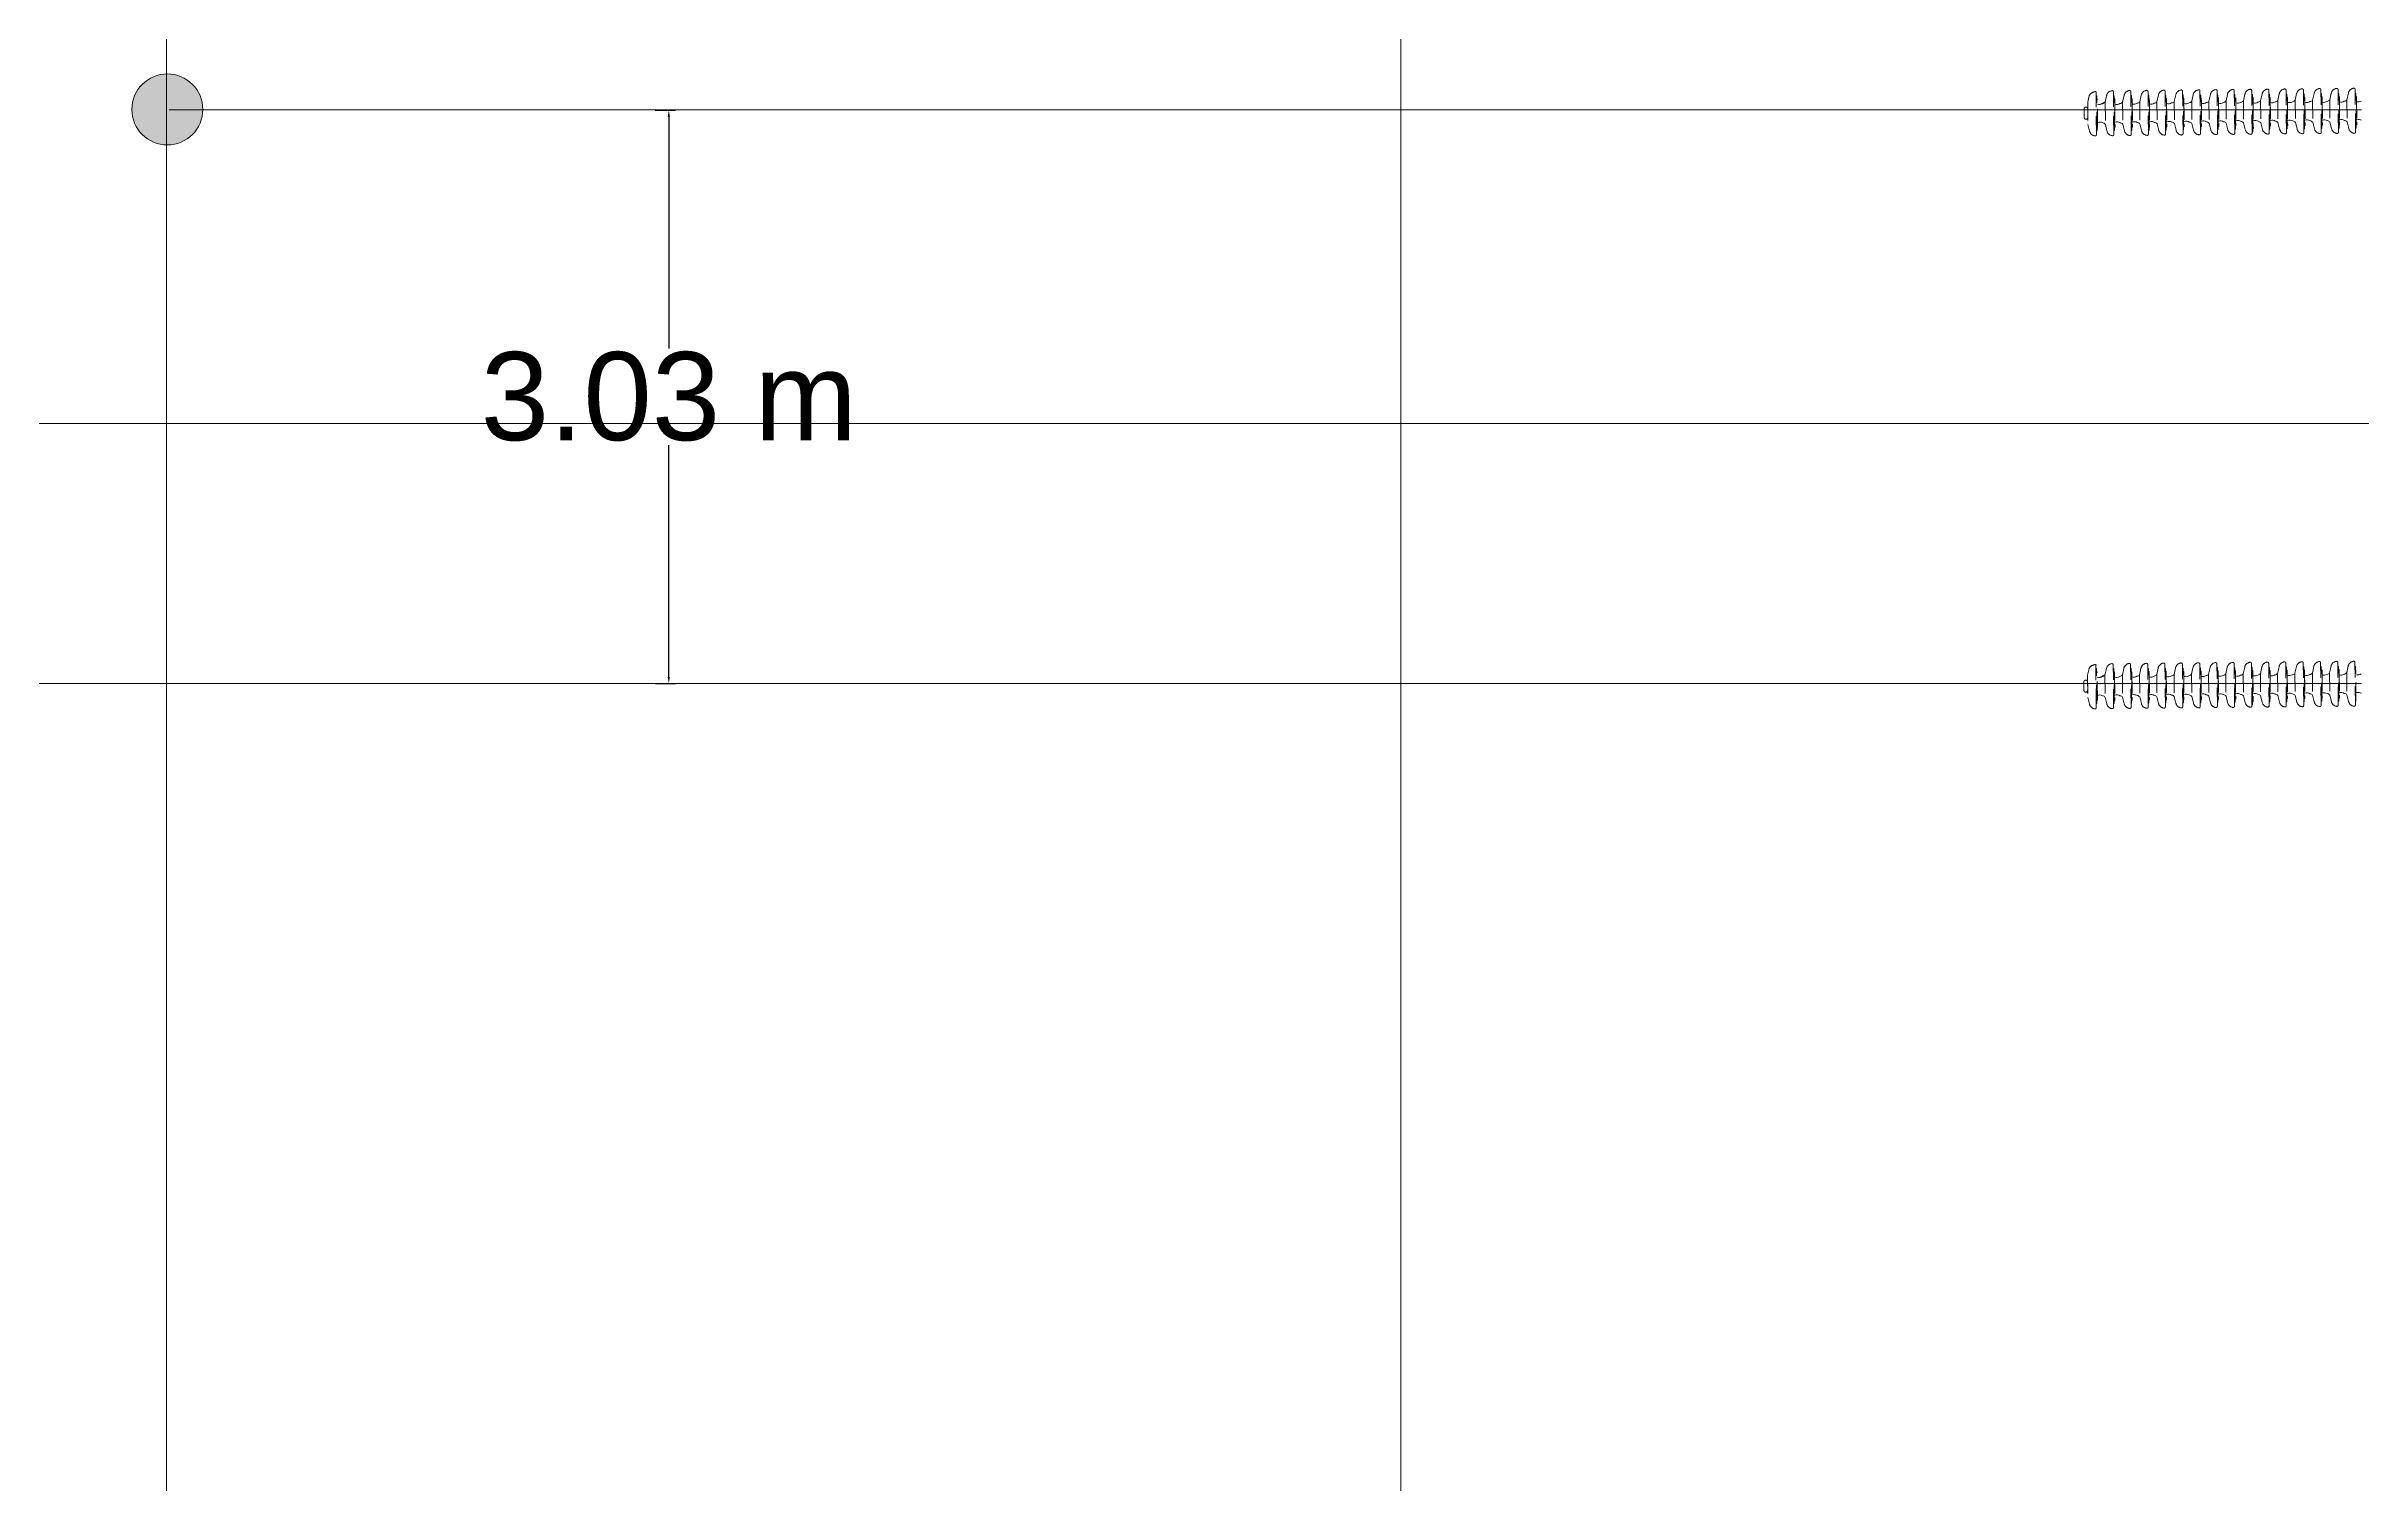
# Model space of a CAD drawing. Header units: inches. Extents: x 3989 to 4711, y 2881 to 3348.
# Drawn here: x 4116.7 to 4179.8, y 3189.1 to 3228.3 of the extents above; entities that cross this region are included whole.
import ezdxf

# ---------------------------------------------------------------- set-up
doc = ezdxf.new("R2010")
doc.units = ezdxf.units.IN
doc.header["$MEASUREMENT"] = 0
doc.linetypes.add('DASHED', pattern=[0.75, 0.5, -0.25])
doc.layers.add('COTAS', color=4, linetype='Continuous')
doc.layers.add('medidas', color=3, linetype='Continuous')
doc.styles.get("Standard").update_dxf_attribs({"font": 'arial.ttf'})
doc.dimstyles.get("Standard").update_dxf_attribs({"dimtxt": 0.18, "dimasz": 0.18, "dimexe": 0.18, "dimexo": 0.0625, "dimgap": 0.09, "dimtad": 0, "dimtih": 1, "dimtoh": 1, "dimdec": 4, "dimzin": 0, "dimdsep": 46, "dimtxsty": 'Standard', "dimcen": 0.09, "dimadec": 0, "dimazin": 0, "dimtfac": 1, "dimtdec": 4, "dimtofl": 0, "dimtmove": 0, "dimatfit": 3, "dimfxl": 1, "dimtolj": 1, "dimtzin": 0, "dimarcsym": 0})

# ---------------------------------------------------------------- blocks, each defined once
blk = doc.blocks.new('*U13')
at = {"color": 0, "linetype": 'DASHED', "lineweight": 0}
for p, q in [((-106.081, -107.011), (-106.072, -106.074)), ((-106.065, -107.123), (-106.053, -105.963)), ((-106.063, -106.066), (-106.054, -106.066)), ((-105.868, -106.063), (-105.828, -106.243)), ((-105.613, -107.016), (-105.604, -106.079)), ((-105.597, -107.128), (-105.585, -105.968)), ((-105.595, -106.07), (-105.586, -106.071)), ((-105.399, -106.068), (-105.359, -106.248)), ((-105.145, -107.021), (-105.135, -106.084)), ((-105.129, -107.133), (-105.117, -105.973)), ((-105.127, -106.076), (-105.118, -106.076)), ((-104.931, -106.073), (-104.891, -106.253)), ((-104.67, -107.026), (-104.66, -106.089)), ((-104.653, -107.137), (-104.642, -105.977)), ((-104.651, -106.08), (-104.643, -106.08)), ((-104.456, -106.077), (-104.416, -106.257)), ((-104.194, -107.03), (-104.185, -106.093)), ((-104.178, -107.142), (-104.167, -105.982)), ((-104.176, -106.085), (-104.168, -106.085)), ((-103.981, -106.082), (-103.941, -106.262)), ((-103.726, -107.035), (-103.717, -106.098)), ((-103.71, -107.147), (-103.698, -105.987)), ((-103.708, -106.09), (-103.699, -106.09)), ((-103.513, -106.087), (-103.473, -106.267)), ((-103.258, -107.04), (-103.248, -106.103)), ((-103.242, -107.152), (-103.23, -105.992)), ((-103.242, -107.152), (-103.23, -105.992)), ((-103.24, -106.095), (-103.231, -106.095)), ((-103.044, -106.092), (-103.004, -106.272)), ((-102.783, -107.045), (-102.773, -106.108)), ((-102.783, -107.045), (-102.773, -106.108)), ((-102.767, -107.156), (-102.755, -105.997)), ((-102.767, -107.156), (-102.755, -105.997)), ((-102.765, -106.099), (-102.756, -106.099)), ((-102.569, -106.096), (-102.529, -106.276)), ((-102.315, -107.05), (-102.305, -106.113)), ((-102.298, -107.161), (-102.287, -106.001)), ((-102.296, -106.104), (-102.288, -106.104)), ((-102.101, -106.101), (-102.061, -106.281)), ((-101.846, -107.055), (-101.837, -106.118)), ((-101.83, -107.166), (-101.818, -106.006)), ((-101.828, -106.109), (-101.819, -106.109)), ((-101.633, -106.106), (-101.593, -106.286)), ((-101.371, -107.059), (-101.362, -106.122)), ((-101.355, -107.171), (-101.343, -106.011)), ((-101.353, -106.114), (-101.344, -106.114)), ((-101.158, -106.111), (-101.117, -106.291)), ((-100.896, -107.064), (-100.887, -106.127)), ((-100.88, -107.176), (-100.868, -106.016)), ((-100.878, -106.118), (-100.869, -106.118)), ((-100.682, -106.116), (-100.642, -106.295)), ((-100.428, -107.069), (-100.418, -106.132)), ((-100.412, -107.18), (-100.4, -106.02)), ((-100.41, -106.123), (-100.401, -106.123)), ((-100.214, -106.12), (-100.174, -106.3)), ((-99.96, -107.074), (-99.95, -106.137)), ((-99.943, -107.185), (-99.932, -106.026)), ((-99.941, -106.128), (-99.933, -106.128)), ((-99.746, -106.125), (-99.706, -106.305)), ((-99.484, -107.078), (-99.475, -106.141)), ((-99.468, -107.19), (-99.456, -106.03)), ((-99.466, -106.133), (-99.458, -106.133)), ((-99.271, -106.13), (-99.231, -106.31)), ((-99.009, -107.076), (-99, -106.139)), ((-98.993, -107.188), (-98.981, -106.028)), ((-98.993, -107.195), (-98.981, -106.035)), ((-98.991, -106.131), (-98.982, -106.131)), ((-98.796, -106.128), (-98.756, -106.308)), ((-106.091, -106.247), (-106.097, -106.852)), ((-106.095, -106.654), (-106.093, -106.431)), ((-106.081, -106.154), (-106.073, -106.154)), ((-105.828, -106.243), (-105.834, -106.848)), ((-105.623, -106.251), (-105.629, -106.857)), ((-105.627, -106.659), (-105.624, -106.436)), ((-105.613, -106.159), (-105.604, -106.159)), ((-105.359, -106.248), (-105.365, -106.853)), ((-105.154, -106.257), (-105.16, -106.862)), ((-105.158, -106.664), (-105.156, -106.441)), ((-105.145, -106.164), (-105.136, -106.164)), ((-104.891, -106.253), (-104.897, -106.858)), ((-104.679, -106.261), (-104.685, -106.866)), ((-104.683, -106.669), (-104.681, -106.445)), ((-104.67, -106.168), (-104.661, -106.168)), ((-104.416, -106.257), (-104.422, -106.862)), ((-104.204, -106.266), (-104.21, -106.871)), ((-104.208, -106.674), (-104.206, -106.45)), ((-104.194, -106.173), (-104.186, -106.173)), ((-103.941, -106.262), (-103.947, -106.867)), ((-103.736, -106.271), (-103.742, -106.876)), ((-103.74, -106.678), (-103.738, -106.455)), ((-103.726, -106.178), (-103.718, -106.178)), ((-103.473, -106.267), (-103.479, -106.872)), ((-103.268, -106.276), (-103.274, -106.881)), ((-103.272, -106.683), (-103.269, -106.46)), ((-103.259, -107.111), (-103.249, -106.174)), ((-103.258, -106.183), (-103.249, -106.183)), ((-103.004, -106.272), (-103.01, -106.877)), ((-102.792, -106.28), (-102.799, -106.885)), ((-102.797, -106.688), (-102.794, -106.464)), ((-102.783, -106.187), (-102.774, -106.187)), ((-102.529, -106.276), (-102.535, -106.881)), ((-102.324, -106.285), (-102.33, -106.89)), ((-102.328, -106.693), (-102.326, -106.469)), ((-102.315, -106.192), (-102.306, -106.192)), ((-102.061, -106.281), (-102.067, -106.886)), ((-101.856, -106.29), (-101.862, -106.895)), ((-101.86, -106.698), (-101.858, -106.474)), ((-101.846, -106.197), (-101.838, -106.197)), ((-101.593, -106.286), (-101.599, -106.891)), ((-101.381, -106.295), (-101.387, -106.9)), ((-101.385, -106.702), (-101.383, -106.479)), ((-101.371, -106.202), (-101.362, -106.202)), ((-101.117, -106.291), (-101.124, -106.896)), ((-100.906, -106.299), (-100.912, -106.904)), ((-100.91, -106.707), (-100.907, -106.483)), ((-100.896, -106.206), (-100.887, -106.206)), ((-100.642, -106.295), (-100.648, -106.9)), ((-100.437, -106.304), (-100.443, -106.909)), ((-100.441, -106.712), (-100.439, -106.488)), ((-100.428, -106.211), (-100.419, -106.211)), ((-100.174, -106.3), (-100.18, -106.905)), ((-99.969, -106.309), (-99.975, -106.914)), ((-99.973, -106.717), (-99.971, -106.493)), ((-99.959, -106.216), (-99.951, -106.216)), ((-99.706, -106.305), (-99.712, -106.91)), ((-99.494, -106.314), (-99.5, -106.919)), ((-99.498, -106.721), (-99.496, -106.498)), ((-99.484, -106.221), (-99.476, -106.221)), ((-99.231, -106.31), (-99.237, -106.915)), ((-99.026, -106.988), (-99.018, -106.227)), ((-99.023, -106.72), (-99.021, -106.496)), ((-99.009, -106.219), (-99, -106.219)), ((-98.756, -106.308), (-98.762, -106.92)), ((-98.76, -106.716), (-98.757, -106.492)), ((-98.656, -106.717), (-98.654, -106.493)), ((-106.089, -106.932), (-106.08, -106.932)), ((-106.073, -107.02), (-106.064, -107.02)), ((-105.877, -107.027), (-105.834, -106.848)), ((-105.621, -106.936), (-105.612, -106.937)), ((-105.604, -107.025), (-105.596, -107.025)), ((-105.409, -107.031), (-105.365, -106.853)), ((-105.153, -106.942), (-105.144, -106.942)), ((-105.136, -107.03), (-105.128, -107.03)), ((-104.941, -107.037), (-104.897, -106.858)), ((-104.677, -106.946), (-104.669, -106.946)), ((-104.661, -107.034), (-104.652, -107.034)), ((-104.466, -107.041), (-104.422, -106.862)), ((-104.202, -106.951), (-104.194, -106.951)), ((-104.186, -107.039), (-104.177, -107.039)), ((-103.991, -107.046), (-103.947, -106.867)), ((-103.734, -106.956), (-103.725, -106.956)), ((-103.718, -107.044), (-103.709, -107.044)), ((-103.522, -107.051), (-103.479, -106.872)), ((-103.25, -107.12), (-103.242, -107.12)), ((-103.054, -107.056), (-103.01, -106.877)), ((-102.774, -107.054), (-102.766, -107.054)), ((-102.579, -107.06), (-102.535, -106.881)), ((-102.322, -106.97), (-102.314, -106.97)), ((-102.306, -107.058), (-102.297, -107.058)), ((-102.111, -107.065), (-102.067, -106.886)), ((-101.854, -106.975), (-101.846, -106.975)), ((-101.838, -107.063), (-101.829, -107.063)), ((-101.642, -107.07), (-101.599, -106.891)), ((-101.379, -106.979), (-101.37, -106.98)), ((-101.363, -107.068), (-101.354, -107.068)), ((-101.167, -107.075), (-101.124, -106.896)), ((-100.904, -106.984), (-100.895, -106.984)), ((-100.887, -107.073), (-100.879, -107.073)), ((-100.692, -107.079), (-100.648, -106.9)), ((-100.436, -106.989), (-100.427, -106.989)), ((-100.419, -107.077), (-100.411, -107.078)), ((-100.224, -107.084), (-100.18, -106.905)), ((-99.967, -106.994), (-99.959, -106.994)), ((-99.951, -107.083), (-99.942, -107.083)), ((-99.756, -107.089), (-99.712, -106.91)), ((-99.492, -106.999), (-99.484, -106.999)), ((-99.476, -107.087), (-99.467, -107.087)), ((-99.28, -107.094), (-99.237, -106.915)), ((-98.805, -107.098), (-98.762, -106.92)), ((-106.075, -122.639), (-106.066, -121.702)), ((-106.075, -121.781), (-106.067, -121.781)), ((-106.059, -122.75), (-106.048, -121.59)), ((-106.057, -121.693), (-106.049, -121.693)), ((-105.862, -121.69), (-105.822, -121.87)), ((-105.822, -121.87), (-105.828, -122.475)), ((-105.617, -121.879), (-105.623, -122.484)), ((-105.607, -122.643), (-105.598, -121.706)), ((-105.607, -121.786), (-105.599, -121.786)), ((-105.591, -122.755), (-105.579, -121.595)), ((-105.589, -121.698), (-105.58, -121.698)), ((-105.394, -121.695), (-105.354, -121.875)), ((-105.354, -121.875), (-105.36, -122.48)), ((-105.149, -121.884), (-105.155, -122.489)), ((-105.139, -122.648), (-105.129, -121.711)), ((-105.139, -121.791), (-105.13, -121.791)), ((-105.123, -122.76), (-105.111, -121.6)), ((-105.121, -121.703), (-105.112, -121.703)), ((-104.925, -121.7), (-104.885, -121.88)), ((-104.885, -121.88), (-104.891, -122.485)), ((-104.673, -121.888), (-104.68, -122.493)), ((-104.664, -122.653), (-104.654, -121.716)), ((-104.664, -121.795), (-104.655, -121.795)), ((-104.648, -122.764), (-104.636, -121.605)), ((-104.646, -121.707), (-104.637, -121.707)), ((-104.45, -121.705), (-104.41, -121.884)), ((-104.41, -121.884), (-104.416, -122.489)), ((-104.198, -121.893), (-104.204, -122.498)), ((-104.189, -122.658), (-104.179, -121.721)), ((-104.189, -121.8), (-104.18, -121.8)), ((-104.173, -122.769), (-104.161, -121.609)), ((-104.17, -121.712), (-104.162, -121.712)), ((-103.975, -121.709), (-103.935, -121.889)), ((-103.935, -121.889), (-103.941, -122.494)), ((-103.73, -121.898), (-103.736, -122.503)), ((-103.72, -122.662), (-103.711, -121.725)), ((-103.72, -121.805), (-103.712, -121.805)), ((-103.704, -122.774), (-103.693, -121.614)), ((-103.702, -121.717), (-103.694, -121.717)), ((-103.507, -121.714), (-103.467, -121.894)), ((-103.467, -121.894), (-103.473, -122.499)), ((-103.262, -121.903), (-103.268, -122.508)), ((-103.253, -122.739), (-103.243, -121.802)), ((-103.252, -122.668), (-103.243, -121.731)), ((-103.252, -121.81), (-103.243, -121.81)), ((-103.236, -122.779), (-103.224, -121.619)), ((-103.236, -122.779), (-103.224, -121.619)), ((-103.234, -121.722), (-103.225, -121.722)), ((-103.038, -121.719), (-102.998, -121.899)), ((-102.998, -121.899), (-103.005, -122.504)), ((-102.787, -121.907), (-102.793, -122.513)), ((-102.777, -122.672), (-102.768, -121.735)), ((-102.777, -122.672), (-102.768, -121.735)), ((-102.777, -121.814), (-102.768, -121.815)), ((-102.761, -122.784), (-102.749, -121.624)), ((-102.761, -122.784), (-102.749, -121.624)), ((-102.759, -121.726), (-102.75, -121.727)), ((-102.563, -121.724), (-102.523, -121.903)), ((-102.523, -121.903), (-102.529, -122.509)), ((-102.318, -121.912), (-102.324, -122.517)), ((-102.309, -122.677), (-102.299, -121.74)), ((-102.309, -121.819), (-102.3, -121.819)), ((-102.293, -122.788), (-102.281, -121.629)), ((-102.291, -121.731), (-102.282, -121.731)), ((-102.095, -121.728), (-102.055, -121.908)), ((-102.055, -121.908), (-102.061, -122.513)), ((-101.85, -121.917), (-101.856, -122.522)), ((-101.841, -122.682), (-101.831, -121.745)), ((-101.84, -121.824), (-101.832, -121.824)), ((-101.824, -122.793), (-101.813, -121.634)), ((-101.822, -121.736), (-101.814, -121.736)), ((-101.627, -121.734), (-101.587, -121.913)), ((-101.587, -121.913), (-101.593, -122.518)), ((-101.375, -121.922), (-101.381, -122.527)), ((-101.365, -122.686), (-101.356, -121.749)), ((-101.365, -121.829), (-101.357, -121.829)), ((-101.349, -122.798), (-101.337, -121.638)), ((-101.347, -121.741), (-101.339, -121.741)), ((-101.152, -121.738), (-101.112, -121.918)), ((-101.112, -121.918), (-101.118, -122.523)), ((-100.9, -121.927), (-100.906, -122.532)), ((-100.89, -122.691), (-100.881, -121.754)), ((-100.89, -121.834), (-100.882, -121.834)), ((-100.874, -122.803), (-100.862, -121.643)), ((-100.872, -121.746), (-100.863, -121.746)), ((-100.677, -121.743), (-100.637, -121.923)), ((-100.637, -121.923), (-100.643, -122.528)), ((-100.432, -121.931), (-100.438, -122.536)), ((-100.422, -122.696), (-100.412, -121.759)), ((-100.422, -121.838), (-100.413, -121.838)), ((-100.406, -122.808), (-100.394, -121.648)), ((-100.404, -121.75), (-100.395, -121.75)), ((-100.208, -121.748), (-100.168, -121.927)), ((-100.168, -121.927), (-100.174, -122.532)), ((-99.963, -121.936), (-99.969, -122.542)), ((-99.954, -122.701), (-99.944, -121.764)), ((-99.954, -121.843), (-99.945, -121.844)), ((-99.938, -122.813), (-99.926, -121.653)), ((-99.936, -121.755), (-99.927, -121.756)), ((-99.74, -121.753), (-99.7, -121.932)), ((-99.7, -121.932), (-99.706, -122.538)), ((-99.479, -122.706), (-99.469, -121.768)), ((-99.479, -121.848), (-99.47, -121.848)), ((-99.462, -122.817), (-99.451, -121.657)), ((-99.46, -121.76), (-99.452, -121.76)), ((-99.265, -121.757), (-99.225, -121.937)), ((-99.225, -121.937), (-99.231, -122.542)), ((-99.02, -122.615), (-99.012, -121.855)), ((-99.003, -122.704), (-98.994, -121.767)), ((-99.003, -121.846), (-98.995, -121.846)), ((-98.987, -122.815), (-98.975, -121.655)), ((-98.987, -122.822), (-98.976, -121.662)), ((-98.985, -121.758), (-98.977, -121.758)), ((-98.79, -121.755), (-98.75, -121.935)), ((-98.75, -121.935), (-98.756, -122.547)), ((-105.872, -122.654), (-105.828, -122.475)), ((-105.621, -122.286), (-105.619, -122.063)), ((-105.615, -122.564), (-105.606, -122.564)), ((-105.403, -122.659), (-105.36, -122.48)), ((-105.153, -122.292), (-105.15, -122.068)), ((-105.147, -122.569), (-105.138, -122.569)), ((-104.935, -122.664), (-104.891, -122.485)), ((-104.677, -122.296), (-104.675, -122.072)), ((-104.46, -122.668), (-104.416, -122.489)), ((-104.202, -122.301), (-104.2, -122.077)), ((-103.985, -122.673), (-103.941, -122.494)), ((-103.734, -122.306), (-103.732, -122.082)), ((-103.517, -122.678), (-103.473, -122.499)), ((-103.266, -122.311), (-103.264, -122.087)), ((-103.048, -122.683), (-103.005, -122.504)), ((-102.791, -122.315), (-102.788, -122.092)), ((-102.573, -122.687), (-102.529, -122.509)), ((-102.322, -122.32), (-102.32, -122.096)), ((-102.105, -122.692), (-102.061, -122.513)), ((-101.854, -122.325), (-101.852, -122.101)), ((-101.637, -122.697), (-101.593, -122.518)), ((-101.379, -122.329), (-101.377, -122.106)), ((-101.161, -122.702), (-101.118, -122.523)), ((-100.904, -122.334), (-100.902, -122.111)), ((-100.686, -122.707), (-100.643, -122.528)), ((-100.436, -122.339), (-100.433, -122.115)), ((-100.218, -122.711), (-100.174, -122.532)), ((-99.967, -122.344), (-99.965, -122.121)), ((-99.75, -122.716), (-99.706, -122.538)), ((-99.488, -121.941), (-99.494, -122.546)), ((-99.492, -122.349), (-99.49, -122.125)), ((-99.275, -122.721), (-99.231, -122.542)), ((-99.017, -122.347), (-99.015, -122.123)), ((-98.8, -122.726), (-98.756, -122.547)), ((-98.754, -122.343), (-98.752, -122.119)), ((-98.65, -122.344), (-98.648, -122.12)), ((-106.067, -122.647), (-106.058, -122.647)), ((-105.599, -122.652), (-105.59, -122.652)), ((-105.13, -122.657), (-105.122, -122.657)), ((-104.672, -122.573), (-104.663, -122.573)), ((-104.655, -122.662), (-104.647, -122.662)), ((-104.197, -122.578), (-104.188, -122.578)), ((-104.18, -122.666), (-104.171, -122.667)), ((-103.728, -122.583), (-103.72, -122.583)), ((-103.712, -122.671), (-103.703, -122.671)), ((-103.244, -122.747), (-103.236, -122.748)), ((-102.768, -122.681), (-102.76, -122.681)), ((-102.317, -122.597), (-102.308, -122.597)), ((-102.3, -122.686), (-102.292, -122.686)), ((-101.848, -122.602), (-101.84, -122.602)), ((-101.832, -122.691), (-101.823, -122.691)), ((-101.373, -122.607), (-101.365, -122.607)), ((-101.357, -122.695), (-101.348, -122.695)), ((-100.898, -122.612), (-100.889, -122.612)), ((-100.882, -122.7), (-100.873, -122.7)), ((-100.43, -122.616), (-100.421, -122.616)), ((-100.413, -122.705), (-100.405, -122.705)), ((-99.962, -122.621), (-99.953, -122.621)), ((-99.945, -122.71), (-99.937, -122.71)), ((-99.486, -122.626), (-99.478, -122.626)), ((-99.47, -122.714), (-99.461, -122.714))]:
    blk.add_line(p, q, dxfattribs=at)
at = {"color": 0, "lineweight": 0}
for p, q in [((-106.091, -106.247), (-106.09, -106.162)), ((-105.623, -106.251), (-105.622, -106.167)), ((-105.154, -106.257), (-105.153, -106.172)), ((-104.679, -106.261), (-104.678, -106.177)), ((-104.204, -106.266), (-104.203, -106.181)), ((-103.736, -106.271), (-103.735, -106.186)), ((-103.268, -106.276), (-103.267, -106.191)), ((-102.792, -106.28), (-102.792, -106.196)), ((-102.324, -106.285), (-102.323, -106.201)), ((-101.856, -106.29), (-101.855, -106.206)), ((-101.381, -106.295), (-101.38, -106.21)), ((-100.906, -106.299), (-100.905, -106.215)), ((-100.437, -106.304), (-100.436, -106.22)), ((-99.969, -106.309), (-99.968, -106.225)), ((-99.494, -106.314), (-99.493, -106.229)), ((-99.085, -106.376), (-99.233, -106.297)), ((-106.098, -106.923), (-106.097, -106.852)), ((-105.629, -106.928), (-105.629, -106.857)), ((-105.161, -106.933), (-105.16, -106.862)), ((-104.686, -106.937), (-104.685, -106.866)), ((-104.211, -106.942), (-104.21, -106.871)), ((-103.743, -106.947), (-103.742, -106.876)), ((-103.275, -107.023), (-103.274, -106.952)), ((-103.274, -106.952), (-103.274, -106.881)), ((-102.799, -106.956), (-102.799, -106.885)), ((-102.331, -106.961), (-102.33, -106.89)), ((-101.863, -106.966), (-101.862, -106.895)), ((-101.388, -106.971), (-101.387, -106.9)), ((-100.912, -106.976), (-100.912, -106.904)), ((-100.444, -106.98), (-100.443, -106.909)), ((-99.976, -106.985), (-99.975, -106.914)), ((-99.501, -106.99), (-99.5, -106.919)), ((-105.617, -121.879), (-105.616, -121.794)), ((-105.149, -121.884), (-105.148, -121.799)), ((-104.673, -121.888), (-104.673, -121.804)), ((-104.198, -121.893), (-104.197, -121.809)), ((-103.73, -121.898), (-103.729, -121.813)), ((-103.262, -121.903), (-103.261, -121.819)), ((-102.787, -121.907), (-102.786, -121.823)), ((-102.318, -121.912), (-102.317, -121.828)), ((-101.85, -121.917), (-101.849, -121.833)), ((-101.375, -121.922), (-101.374, -121.837)), ((-100.9, -121.927), (-100.899, -121.842)), ((-100.432, -121.931), (-100.431, -121.847)), ((-99.963, -121.936), (-99.962, -121.852)), ((-99.488, -121.941), (-99.487, -121.856)), ((-99.079, -122.004), (-99.228, -121.924)), ((-105.624, -122.555), (-105.623, -122.484)), ((-105.155, -122.56), (-105.155, -122.489)), ((-104.68, -122.565), (-104.68, -122.493)), ((-104.205, -122.569), (-104.204, -122.498)), ((-103.737, -122.574), (-103.736, -122.503)), ((-103.269, -122.579), (-103.268, -122.508)), ((-102.793, -122.584), (-102.793, -122.513)), ((-102.325, -122.588), (-102.324, -122.517)), ((-101.857, -122.594), (-101.856, -122.522)), ((-101.382, -122.598), (-101.381, -122.527)), ((-100.907, -122.603), (-100.906, -122.532)), ((-100.438, -122.608), (-100.438, -122.536)), ((-99.97, -122.613), (-99.969, -122.542)), ((-99.495, -122.617), (-99.494, -122.546)), ((-103.269, -122.65), (-103.269, -122.579))]:
    blk.add_line(p, q, dxfattribs=at)
for points in [[(-98.74, -106.764), (-98.761, -106.803)], [(-98.734, -122.391), (-98.755, -122.43)]]:
    blk.add_lwpolyline(points, dxfattribs=at)
at = {"color": 0, "linetype": 'DASHED', "lineweight": 0}
for centre, radius, start, end in [((-106.063, -106.074), 0.00864, 89.41877, 179.41877), ((-106.019, -105.963), 0.0346, 82.70085, 179.41877), ((-106.036, -106.101), 0.173, 12.54879, 82.70085), ((-105.595, -106.079), 0.00864, 89.41877, 179.41877), ((-105.551, -105.968), 0.0346, 82.70085, 179.41877), ((-105.568, -106.105), 0.173, 12.54879, 82.70085), ((-105.127, -106.084), 0.00864, 89.41877, 179.41877), ((-105.082, -105.973), 0.0346, 82.70085, 179.41877), ((-105.1, -106.11), 0.173, 12.54879, 82.70085), ((-104.651, -106.089), 0.00864, 89.41877, 179.41877), ((-104.607, -105.978), 0.0346, 82.70085, 179.41877), ((-104.625, -106.115), 0.173, 12.54879, 82.70085), ((-104.176, -106.094), 0.00864, 89.41877, 179.41877), ((-104.132, -105.983), 0.0346, 82.70085, 179.41877), ((-104.15, -106.12), 0.173, 12.54879, 82.70085), ((-103.708, -106.098), 0.00864, 89.41877, 179.41877), ((-103.664, -105.987), 0.0346, 82.70085, 179.41877), ((-103.681, -106.124), 0.173, 12.54879, 82.70085), ((-103.24, -106.103), 0.00864, 89.41877, 179.41877), ((-103.195, -105.992), 0.0346, 82.70085, 179.41877), ((-103.213, -106.13), 0.173, 12.54879, 82.70085), ((-102.765, -106.108), 0.00864, 89.41877, 179.41877), ((-102.72, -105.997), 0.0346, 82.70085, 179.41877), ((-102.738, -106.134), 0.173, 12.54879, 82.70085), ((-102.296, -106.113), 0.00864, 89.41877, 179.41877), ((-102.252, -106.002), 0.0346, 82.70085, 179.41877), ((-102.27, -106.139), 0.173, 12.54879, 82.70085), ((-101.828, -106.118), 0.00864, 89.41877, 179.41877), ((-101.784, -106.007), 0.0346, 82.70085, 179.41877), ((-101.801, -106.144), 0.173, 12.54879, 82.70085), ((-101.353, -106.122), 0.00864, 89.41877, 179.41877), ((-101.309, -106.011), 0.0346, 82.70085, 179.41877), ((-101.326, -106.148), 0.173, 12.54879, 82.70085), ((-100.878, -106.127), 0.00864, 89.41877, 179.41877), ((-100.834, -106.016), 0.0346, 82.70085, 179.41877), ((-100.851, -106.153), 0.173, 12.54879, 82.70085), ((-100.41, -106.132), 0.00864, 89.41877, 179.41877), ((-100.365, -106.021), 0.0346, 82.70085, 179.41877), ((-100.383, -106.158), 0.173, 12.54879, 82.70085), ((-99.941, -106.137), 0.00864, 89.41877, 179.41877), ((-99.897, -106.026), 0.0346, 82.70085, 179.41877), ((-99.915, -106.163), 0.173, 12.54879, 82.70085), ((-99.466, -106.141), 0.00864, 89.41877, 179.41877), ((-99.422, -106.03), 0.0346, 82.70085, 179.41877), ((-99.439, -106.168), 0.173, 12.54879, 82.70085), ((-98.991, -106.14), 0.00864, 89.41877, 179.41877), ((-98.96, -106.056), 0.0346, 57.72597, 154.44389), ((-98.977, -106.234), 0.21, 30.15304, 80.35401), ((-106.081, -106.162), 0.00864, 89.41877, 179.41877), ((-105.613, -106.167), 0.00864, 89.41877, 179.41877), ((-105.145, -106.172), 0.00864, 89.41877, 179.41877), ((-104.67, -106.177), 0.00864, 89.41877, 179.41877), ((-104.195, -106.182), 0.00864, 89.41877, 179.41877), ((-103.726, -106.186), 0.00864, 89.41877, 179.41877), ((-103.258, -106.191), 0.00864, 89.41877, 179.41877), ((-102.783, -106.196), 0.00864, 89.41877, 179.41877), ((-102.315, -106.201), 0.00864, 89.41877, 179.41877), ((-101.846, -106.206), 0.00864, 89.41877, 179.41877), ((-101.371, -106.21), 0.00864, 89.41877, 179.41877), ((-100.896, -106.215), 0.00864, 89.41877, 179.41877), ((-100.428, -106.22), 0.00864, 89.41877, 179.41877), ((-99.96, -106.225), 0.00864, 89.41877, 179.41877), ((-99.484, -106.229), 0.00864, 89.41877, 179.41877), ((-99.009, -106.228), 0.00864, 89.41877, 179.41877), ((-98.708, -106.723), 0.0522, 172.12347, 6.71406), ((-98.706, -106.499), 0.0522, 352.12347, 186.71406), ((-106.089, -106.923), 0.00864, 179.41877, 269.41877), ((-106.073, -107.011), 0.00864, 179.41877, 269.41877), ((-106.031, -107.123), 0.0346, 179.41877, 276.13668), ((-106.045, -106.986), 0.173, 276.13668, 346.28875), ((-105.621, -106.928), 0.00864, 179.41877, 269.41877), ((-105.604, -107.016), 0.00864, 179.41877, 269.41877), ((-105.562, -107.128), 0.0346, 179.41877, 276.13668), ((-105.577, -106.991), 0.173, 276.13668, 346.28875), ((-105.153, -106.933), 0.00864, 179.41877, 269.41877), ((-105.136, -107.021), 0.00864, 179.41877, 269.41877), ((-105.094, -107.133), 0.0346, 179.41877, 276.13668), ((-105.109, -106.996), 0.173, 276.13668, 346.28875), ((-104.677, -106.937), 0.00864, 179.41877, 269.41877), ((-104.661, -107.026), 0.00864, 179.41877, 269.41877), ((-104.619, -107.138), 0.0346, 179.41877, 276.13668), ((-104.634, -107), 0.173, 276.13668, 346.28875), ((-104.202, -106.942), 0.00864, 179.41877, 269.41877), ((-104.186, -107.031), 0.00864, 179.41877, 269.41877), ((-104.144, -107.142), 0.0346, 179.41877, 276.13668), ((-104.159, -107.005), 0.173, 276.13668, 346.28875), ((-103.734, -106.947), 0.00864, 179.41877, 269.41877), ((-103.718, -107.035), 0.00864, 179.41877, 269.41877), ((-103.676, -107.147), 0.0346, 179.41877, 276.13668), ((-103.69, -107.01), 0.173, 276.13668, 346.28875), ((-103.266, -107.023), 0.00864, 179.41877, 269.41877), ((-103.25, -107.112), 0.00864, 179.41877, 269.41877), ((-103.207, -107.152), 0.0346, 179.41877, 276.13668), ((-103.222, -107.015), 0.173, 276.13668, 346.28875), ((-102.791, -106.957), 0.00864, 179.41877, 269.41877), ((-102.774, -107.045), 0.00864, 179.41877, 269.41877), ((-102.732, -107.157), 0.0346, 179.41877, 276.13668), ((-102.747, -107.019), 0.173, 276.13668, 346.28875), ((-102.322, -106.961), 0.00864, 179.41877, 269.41877), ((-102.306, -107.05), 0.00864, 179.41877, 269.41877), ((-102.264, -107.161), 0.0346, 179.41877, 276.13668), ((-102.279, -107.024), 0.173, 276.13668, 346.28875), ((-101.854, -106.966), 0.00864, 179.41877, 269.41877), ((-101.838, -107.055), 0.00864, 179.41877, 269.41877), ((-101.796, -107.167), 0.0346, 179.41877, 276.13668), ((-101.81, -107.029), 0.173, 276.13668, 346.28875), ((-101.379, -106.971), 0.00864, 179.41877, 269.41877), ((-101.363, -107.059), 0.00864, 179.41877, 269.41877), ((-101.32, -107.171), 0.0346, 179.41877, 276.13668), ((-101.335, -107.034), 0.173, 276.13668, 346.28875), ((-100.904, -106.976), 0.00864, 179.41877, 269.41877), ((-100.887, -107.064), 0.00864, 179.41877, 269.41877), ((-100.845, -107.176), 0.0346, 179.41877, 276.13668), ((-100.86, -107.038), 0.173, 276.13668, 346.28875), ((-100.436, -106.98), 0.00864, 179.41877, 269.41877), ((-100.419, -107.069), 0.00864, 179.41877, 269.41877), ((-100.377, -107.181), 0.0346, 179.41877, 276.13668), ((-100.392, -107.043), 0.173, 276.13668, 346.28875), ((-99.967, -106.986), 0.00864, 179.41877, 269.41877), ((-99.951, -107.074), 0.00864, 179.41877, 269.41877), ((-99.909, -107.186), 0.0346, 179.41877, 276.13668), ((-99.924, -107.048), 0.173, 276.13668, 346.28875), ((-99.492, -106.99), 0.00864, 179.41877, 269.41877), ((-99.476, -107.078), 0.00864, 179.41877, 269.41877), ((-99.434, -107.19), 0.0346, 179.41877, 276.13668), ((-99.448, -107.053), 0.173, 276.13668, 346.28875), ((-99.017, -106.988), 0.00864, 179.41877, 269.41877), ((-99.001, -107.078), 0.00864, 179.41877, 269.41877), ((-98.959, -107.195), 0.0346, 179.41877, 276.13668), ((-98.973, -107.058), 0.173, 276.13668, 346.28875), ((-106.057, -121.702), 0.00864, 89.41877, 179.41877), ((-106.013, -121.591), 0.0346, 82.70085, 179.41877), ((-106.031, -121.728), 0.173, 12.54879, 82.70085), ((-105.607, -121.794), 0.00864, 89.41877, 179.41877), ((-105.589, -121.706), 0.00864, 89.41877, 179.41877), ((-105.545, -121.595), 0.0346, 82.70085, 179.41877), ((-105.562, -121.733), 0.173, 12.54879, 82.70085), ((-105.139, -121.8), 0.00864, 89.41877, 179.41877), ((-105.121, -121.711), 0.00864, 89.41877, 179.41877), ((-105.076, -121.601), 0.0346, 82.70085, 179.41877), ((-105.094, -121.738), 0.173, 12.54879, 82.70085), ((-104.664, -121.804), 0.00864, 89.41877, 179.41877), ((-104.646, -121.716), 0.00864, 89.41877, 179.41877), ((-104.601, -121.605), 0.0346, 82.70085, 179.41877), ((-104.619, -121.742), 0.173, 12.54879, 82.70085), ((-104.189, -121.809), 0.00864, 89.41877, 179.41877), ((-104.171, -121.721), 0.00864, 89.41877, 179.41877), ((-104.126, -121.61), 0.0346, 82.70085, 179.41877), ((-104.144, -121.747), 0.173, 12.54879, 82.70085), ((-103.72, -121.814), 0.00864, 89.41877, 179.41877), ((-103.702, -121.726), 0.00864, 89.41877, 179.41877), ((-103.658, -121.615), 0.0346, 82.70085, 179.41877), ((-103.676, -121.752), 0.173, 12.54879, 82.70085), ((-103.252, -121.819), 0.00864, 89.41877, 179.41877), ((-103.234, -121.731), 0.00864, 89.41877, 179.41877), ((-103.19, -121.62), 0.0346, 82.70085, 179.41877), ((-103.207, -121.757), 0.173, 12.54879, 82.70085), ((-102.777, -121.823), 0.00864, 89.41877, 179.41877), ((-102.759, -121.735), 0.00864, 89.41877, 179.41877), ((-102.715, -121.624), 0.0346, 82.70085, 179.41877), ((-102.732, -121.761), 0.173, 12.54879, 82.70085), ((-102.309, -121.828), 0.00864, 89.41877, 179.41877), ((-102.291, -121.74), 0.00864, 89.41877, 179.41877), ((-102.246, -121.629), 0.0346, 82.70085, 179.41877), ((-102.264, -121.766), 0.173, 12.54879, 82.70085), ((-101.841, -121.833), 0.00864, 89.41877, 179.41877), ((-101.822, -121.745), 0.00864, 89.41877, 179.41877), ((-101.778, -121.634), 0.0346, 82.70085, 179.41877), ((-101.796, -121.771), 0.173, 12.54879, 82.70085), ((-101.365, -121.837), 0.00864, 89.41877, 179.41877), ((-101.347, -121.749), 0.00864, 89.41877, 179.41877), ((-101.303, -121.638), 0.0346, 82.70085, 179.41877), ((-101.32, -121.776), 0.173, 12.54879, 82.70085), ((-100.89, -121.842), 0.00864, 89.41877, 179.41877), ((-100.872, -121.754), 0.00864, 89.41877, 179.41877), ((-100.828, -121.643), 0.0346, 82.70085, 179.41877), ((-100.845, -121.78), 0.173, 12.54879, 82.70085), ((-100.422, -121.847), 0.00864, 89.41877, 179.41877), ((-100.404, -121.759), 0.00864, 89.41877, 179.41877), ((-100.359, -121.648), 0.0346, 82.70085, 179.41877), ((-100.377, -121.785), 0.173, 12.54879, 82.70085), ((-99.954, -121.852), 0.00864, 89.41877, 179.41877), ((-99.936, -121.764), 0.00864, 89.41877, 179.41877), ((-99.891, -121.653), 0.0346, 82.70085, 179.41877), ((-99.909, -121.79), 0.173, 12.54879, 82.70085), ((-99.479, -121.857), 0.00864, 89.41877, 179.41877), ((-99.46, -121.769), 0.00864, 89.41877, 179.41877), ((-99.416, -121.658), 0.0346, 82.70085, 179.41877), ((-99.434, -121.795), 0.173, 12.54879, 82.70085), ((-99.003, -121.855), 0.00864, 89.41877, 179.41877), ((-98.985, -121.767), 0.00864, 89.41877, 179.41877), ((-98.955, -121.683), 0.0346, 57.72597, 154.44389), ((-98.971, -121.861), 0.21, 30.15304, 80.35401), ((-105.615, -122.555), 0.00864, 179.41877, 269.41877), ((-105.147, -122.56), 0.00864, 179.41877, 269.41877), ((-104.672, -122.565), 0.00864, 179.41877, 269.41877), ((-104.196, -122.569), 0.00864, 179.41877, 269.41877), ((-98.702, -122.35), 0.0522, 172.12347, 6.71406), ((-98.7, -122.126), 0.0522, 352.12347, 186.71406), ((-106.067, -122.639), 0.00864, 179.41877, 269.41877), ((-106.025, -122.751), 0.0346, 179.41877, 276.13668), ((-106.04, -122.613), 0.173, 276.13668, 346.28875), ((-105.599, -122.643), 0.00864, 179.41877, 269.41877), ((-105.556, -122.755), 0.0346, 179.41877, 276.13668), ((-105.571, -122.618), 0.173, 276.13668, 346.28875), ((-105.13, -122.649), 0.00864, 179.41877, 269.41877), ((-105.088, -122.76), 0.0346, 179.41877, 276.13668), ((-105.103, -122.623), 0.173, 276.13668, 346.28875), ((-104.655, -122.653), 0.00864, 179.41877, 269.41877), ((-104.613, -122.765), 0.0346, 179.41877, 276.13668), ((-104.628, -122.627), 0.173, 276.13668, 346.28875), ((-104.18, -122.658), 0.00864, 179.41877, 269.41877), ((-104.138, -122.77), 0.0346, 179.41877, 276.13668), ((-104.153, -122.632), 0.173, 276.13668, 346.28875), ((-103.728, -122.574), 0.00864, 179.41877, 269.41877), ((-103.712, -122.663), 0.00864, 179.41877, 269.41877), ((-103.67, -122.774), 0.0346, 179.41877, 276.13668), ((-103.684, -122.637), 0.173, 276.13668, 346.28875), ((-103.261, -122.65), 0.00864, 179.41877, 269.41877), ((-103.244, -122.739), 0.00864, 179.41877, 269.41877), ((-103.201, -122.78), 0.0346, 179.41877, 276.13668), ((-103.216, -122.642), 0.173, 276.13668, 346.28875), ((-102.785, -122.584), 0.00864, 179.41877, 269.41877), ((-102.768, -122.672), 0.00864, 179.41877, 269.41877), ((-102.726, -122.784), 0.0346, 179.41877, 276.13668), ((-102.741, -122.646), 0.173, 276.13668, 346.28875), ((-102.317, -122.589), 0.00864, 179.41877, 269.41877), ((-102.3, -122.677), 0.00864, 179.41877, 269.41877), ((-102.258, -122.789), 0.0346, 179.41877, 276.13668), ((-102.273, -122.651), 0.173, 276.13668, 346.28875), ((-101.848, -122.594), 0.00864, 179.41877, 269.41877), ((-101.832, -122.682), 0.00864, 179.41877, 269.41877), ((-101.79, -122.794), 0.0346, 179.41877, 276.13668), ((-101.805, -122.656), 0.173, 276.13668, 346.28875), ((-101.373, -122.598), 0.00864, 179.41877, 269.41877), ((-101.357, -122.686), 0.00864, 179.41877, 269.41877), ((-101.315, -122.798), 0.0346, 179.41877, 276.13668), ((-101.329, -122.661), 0.173, 276.13668, 346.28875), ((-100.898, -122.603), 0.00864, 179.41877, 269.41877), ((-100.882, -122.691), 0.00864, 179.41877, 269.41877), ((-100.84, -122.803), 0.0346, 179.41877, 276.13668), ((-100.854, -122.666), 0.173, 276.13668, 346.28875), ((-100.43, -122.608), 0.00864, 179.41877, 269.41877), ((-100.413, -122.696), 0.00864, 179.41877, 269.41877), ((-100.371, -122.808), 0.0346, 179.41877, 276.13668), ((-100.386, -122.67), 0.173, 276.13668, 346.28875), ((-99.961, -122.613), 0.00864, 179.41877, 269.41877), ((-99.945, -122.701), 0.00864, 179.41877, 269.41877), ((-99.903, -122.813), 0.0346, 179.41877, 276.13668), ((-99.918, -122.675), 0.173, 276.13668, 346.28875), ((-99.486, -122.617), 0.00864, 179.41877, 269.41877), ((-99.47, -122.706), 0.00864, 179.41877, 269.41877), ((-99.428, -122.817), 0.0346, 179.41877, 276.13668), ((-99.443, -122.68), 0.173, 276.13668, 346.28875), ((-99.011, -122.615), 0.00864, 179.41877, 269.41877), ((-98.995, -122.705), 0.00864, 179.41877, 269.41877), ((-98.953, -122.822), 0.0346, 179.41877, 276.13668), ((-98.968, -122.685), 0.173, 276.13668, 346.28875)]:
    blk.add_arc(centre, radius, start, end, dxfattribs=at)
at = {"color": 0, "lineweight": 0}
for centre, radius, start, end in [((-106.138, -106.151), 0.154, 236.29746, 287.6703), ((-105.749, -106.189), 0.0951, 214.37646, 266.19309), ((-105.67, -106.156), 0.154, 236.29746, 287.6703), ((-105.281, -106.194), 0.0951, 214.37646, 266.19309), ((-105.202, -106.161), 0.154, 236.29746, 287.6703), ((-104.813, -106.199), 0.0951, 214.37646, 266.19309), ((-104.733, -106.165), 0.154, 236.29746, 290.38743), ((-104.337, -106.203), 0.0951, 214.37646, 266.19309), ((-104.258, -106.17), 0.154, 236.29746, 290.38743), ((-103.862, -106.208), 0.0951, 214.37646, 266.19309), ((-103.783, -106.175), 0.154, 236.29746, 287.6703), ((-103.394, -106.213), 0.0951, 214.37646, 266.19309), ((-103.315, -106.18), 0.154, 236.29746, 287.6703), ((-102.926, -106.218), 0.0951, 214.37646, 266.19309), ((-102.847, -106.184), 0.154, 236.29746, 290.38743), ((-102.451, -106.223), 0.0951, 214.37646, 266.19309), ((-102.371, -106.189), 0.154, 236.29746, 287.6703), ((-101.982, -106.227), 0.0951, 214.37646, 266.19309), ((-101.903, -106.194), 0.154, 236.29746, 287.6703), ((-101.514, -106.232), 0.0951, 214.37646, 266.19309), ((-101.435, -106.199), 0.154, 236.29746, 290.38743), ((-101.039, -106.237), 0.0951, 214.37646, 266.19309), ((-100.96, -106.204), 0.154, 236.29746, 290.38743), ((-100.564, -106.242), 0.0951, 214.37646, 266.19309), ((-100.485, -106.208), 0.154, 236.29746, 287.6703), ((-100.096, -106.246), 0.0951, 214.37646, 266.19309), ((-100.016, -106.213), 0.154, 236.29746, 287.6703), ((-99.627, -106.251), 0.0951, 214.37646, 266.19309), ((-99.548, -106.218), 0.154, 236.29746, 290.38743), ((-99.152, -106.256), 0.0951, 214.37646, 266.19309), ((-99.073, -106.223), 0.154, 236.29746, 290.38743), ((-106.146, -106.933), 0.154, 71.16724, 122.54007), ((-105.756, -106.903), 0.0951, 92.64444, 144.46107), ((-105.678, -106.938), 0.154, 71.16724, 122.54007), ((-105.288, -106.908), 0.0951, 92.64444, 144.46107), ((-105.21, -106.943), 0.154, 71.16724, 122.54007), ((-104.82, -106.913), 0.0951, 92.64444, 144.46107), ((-104.741, -106.948), 0.154, 68.4501, 122.54007), ((-104.345, -106.917), 0.0951, 92.64444, 144.46107), ((-104.266, -106.952), 0.154, 68.4501, 122.54007), ((-103.87, -106.922), 0.0951, 92.64444, 144.46107), ((-103.791, -106.957), 0.154, 71.16724, 122.54007), ((-103.401, -106.927), 0.0951, 92.64444, 144.46107), ((-103.323, -106.962), 0.154, 71.16724, 122.54007), ((-102.933, -106.932), 0.0951, 92.64444, 144.46107), ((-102.855, -106.967), 0.154, 71.16724, 122.54007), ((-102.458, -106.937), 0.0951, 92.64444, 144.46107), ((-102.379, -106.972), 0.154, 71.16724, 122.54007), ((-101.99, -106.941), 0.0951, 92.64444, 144.46107), ((-101.911, -106.976), 0.154, 71.16724, 122.54007), ((-101.521, -106.946), 0.0951, 92.64444, 144.46107), ((-101.443, -106.981), 0.154, 68.4501, 122.54007), ((-101.046, -106.951), 0.0951, 92.64444, 144.46107), ((-100.968, -106.986), 0.154, 68.4501, 122.54007), ((-100.571, -106.956), 0.0951, 92.64444, 144.46107), ((-100.493, -106.991), 0.154, 71.16724, 122.54007), ((-100.103, -106.961), 0.0951, 92.64444, 144.46107), ((-100.024, -106.995), 0.154, 71.16724, 122.54007), ((-99.635, -106.965), 0.0951, 92.64444, 144.46107), ((-99.556, -107), 0.154, 68.4501, 122.54007), ((-99.159, -106.97), 0.0951, 92.64444, 144.46107), ((-99.081, -107.005), 0.154, 68.4501, 122.54007), ((-106.132, -121.778), 0.154, 236.29746, 287.6703), ((-105.743, -121.816), 0.0951, 214.37646, 266.19309), ((-105.664, -121.783), 0.154, 236.29746, 287.6703), ((-105.275, -121.821), 0.0951, 214.37646, 266.19309), ((-105.196, -121.788), 0.154, 236.29746, 287.6703), ((-104.807, -121.826), 0.0951, 214.37646, 266.19309), ((-104.728, -121.792), 0.154, 236.29746, 290.38743), ((-104.332, -121.831), 0.0951, 214.37646, 266.19309), ((-104.252, -121.797), 0.154, 236.29746, 290.38743), ((-103.856, -121.835), 0.0951, 214.37646, 266.19309), ((-103.777, -121.802), 0.154, 236.29746, 287.6703), ((-103.388, -121.84), 0.0951, 214.37646, 266.19309), ((-103.309, -121.807), 0.154, 236.29746, 287.6703), ((-102.92, -121.845), 0.0951, 214.37646, 266.19309), ((-102.445, -121.85), 0.0951, 214.37646, 266.19309), ((-101.977, -121.855), 0.0951, 214.37646, 266.19309), ((-101.508, -121.859), 0.0951, 214.37646, 266.19309), ((-101.033, -121.864), 0.0951, 214.37646, 266.19309), ((-100.558, -121.869), 0.0951, 214.37646, 266.19309), ((-100.09, -121.874), 0.0951, 214.37646, 266.19309), ((-99.622, -121.878), 0.0951, 214.37646, 266.19309), ((-99.146, -121.883), 0.0951, 214.37646, 266.19309), ((-106.14, -122.561), 0.154, 71.16724, 122.54007), ((-105.751, -122.53), 0.0951, 92.64444, 144.46107), ((-105.672, -122.565), 0.154, 71.16724, 122.54007), ((-105.282, -122.535), 0.0951, 92.64444, 144.46107), ((-105.204, -122.57), 0.154, 71.16724, 122.54007), ((-104.814, -122.54), 0.0951, 92.64444, 144.46107), ((-104.735, -122.575), 0.154, 68.4501, 122.54007), ((-104.339, -122.545), 0.0951, 92.64444, 144.46107), ((-104.26, -122.58), 0.154, 68.4501, 122.54007), ((-103.864, -122.55), 0.0951, 92.64444, 144.46107), ((-103.785, -122.584), 0.154, 71.16724, 122.54007), ((-103.395, -122.554), 0.0951, 92.64444, 144.46107), ((-103.317, -122.589), 0.154, 71.16724, 122.54007), ((-102.927, -122.559), 0.0951, 92.64444, 144.46107), ((-102.849, -122.594), 0.154, 71.16724, 122.54007), ((-102.841, -121.812), 0.154, 236.29746, 290.38743), ((-102.452, -122.564), 0.0951, 92.64444, 144.46107), ((-102.374, -122.599), 0.154, 71.16724, 122.54007), ((-102.366, -121.816), 0.154, 236.29746, 287.6703), ((-101.984, -122.569), 0.0951, 92.64444, 144.46107), ((-101.905, -122.604), 0.154, 71.16724, 122.54007), ((-101.897, -121.821), 0.154, 236.29746, 287.6703), ((-101.516, -122.573), 0.0951, 92.64444, 144.46107), ((-101.437, -122.608), 0.154, 68.4501, 122.54007), ((-101.429, -121.826), 0.154, 236.29746, 290.38743), ((-101.04, -122.578), 0.0951, 92.64444, 144.46107), ((-100.962, -122.613), 0.154, 68.4501, 122.54007), ((-100.954, -121.831), 0.154, 236.29746, 290.38743), ((-100.565, -122.583), 0.0951, 92.64444, 144.46107), ((-100.487, -122.618), 0.154, 71.16724, 122.54007), ((-100.479, -121.836), 0.154, 236.29746, 287.6703), ((-100.097, -122.588), 0.0951, 92.64444, 144.46107), ((-100.019, -122.623), 0.154, 71.16724, 122.54007), ((-100.011, -121.84), 0.154, 236.29746, 287.6703), ((-99.629, -122.593), 0.0951, 92.64444, 144.46107), ((-99.55, -122.627), 0.154, 68.4501, 122.54007), ((-99.542, -121.845), 0.154, 236.29746, 290.38743), ((-99.154, -122.597), 0.0951, 92.64444, 144.46107), ((-99.075, -122.632), 0.154, 68.4501, 122.54007), ((-99.067, -121.85), 0.154, 236.29746, 290.38743)]:
    blk.add_arc(centre, radius, start, end, dxfattribs=at)
at = {"layer": 'COTAS', "color": 0, "lineweight": 0}
for p, q in [((-79.933, -106.522), (-106.229, -106.522)), ((-79.84, -122.168), (-106.223, -122.168))]:
    blk.add_line(p, q, dxfattribs=at)
at = {"layer": 'medidas', "color": 0, "lineweight": 0}
for p, q in [((-99.017, -106.997), (-99.008, -106.997)), ((-99.001, -107.087), (-98.992, -107.087)), ((-99.011, -122.624), (-99.003, -122.624)), ((-98.995, -122.714), (-98.986, -122.714))]:
    blk.add_line(p, q, dxfattribs=at)
blk = doc.blocks.new('*U14')
at = {"color": 0, "linetype": 'ByBlock', "lineweight": -2, "transparency": 16777216}
blk.add_blockref('*U13', (260, 180), dxfattribs=at)
blk = doc.blocks.new('*D25')
at = {"color": 0, "lineweight": -2, "transparency": 16777216}
for p, q in [((4133.266, 3226.594), (4133.818, 3226.594)), ((4133.638, 3226.414), (4133.638, 3220.091)), ((4133.638, 3211.132), (4133.638, 3217.454)), ((4133.272, 3210.952), (4133.818, 3210.952))]:
    blk.add_line(p, q, dxfattribs=at)
at = {"color": 0, "transparency": 16777216}
for points in [[(4133.608, 3226.414), (4133.668, 3226.414), (4133.638, 3226.594)], [(4133.608, 3211.132), (4133.668, 3211.132), (4133.638, 3210.952)]]:
    blk.add_solid(points, dxfattribs=at)
at = {"layer": 'Defpoints', "color": 0, "transparency": 16777216}
for p in [(4133.203, 3226.594), (4133.209, 3210.952), (4133.638, 3210.952)]:
    blk.add_point(p, dxfattribs=at)
at = {"color": 0, "transparency": 16777216, "insert": (4133.638, 3218.773), "char_height": 0.18, "width": 11.24802, "attachment_point": 5}
blk.add_mtext('\\A1;{\\H13.35778x;3.03 m}', dxfattribs=at)

msp = doc.modelspace()

# ---------------------------------------------------------------- hatches: boundary and pattern name
at = {"lineweight": 0}
h = msp.add_hatch(color=256, dxfattribs=at)
h.dxf.hatch_style = 1
h.paths.add_polyline_path([(4120.03553, 3227.5742), (4120.03553, 3226.54842), (4120.91997, 3226.54842, 0.01577024), (4120.9219, 3226.60945, 0.38963386)])
h.paths.add_polyline_path([(4120.03553, 3227.5742, 0.43922803), (4118.98546, 3226.60945, 0.43922803), (4120.03553, 3225.64469)])
h.paths.add_polyline_path([(4120.91997, 3226.54842), (4120.03553, 3226.54842), (4120.03553, 3225.64469, 0.37158039)])

# ---------------------------------------------------------------- linework, layer by layer
for p, q in [((4119.92979, 3019.27375), (4119.92979, 3251.73605)), ((4153.61277, 3251.23348), (4153.61277, 3018.6165)), ((4153.56534, 3226.59514), (4119.99988, 3226.59514)), ((4153.57428, 3210.94852), (4090.65888, 3210.94852))]:
    msp.add_line(p, q, dxfattribs=at)
at = {"color": 3, "lineweight": 0}
msp.add_line((4288.66487, 3218.04449), (4061.27069, 3218.04449), dxfattribs=at)
at = {"lineweight": 0}
msp.add_circle((4119.95368, 3226.60945), 0.96822, dxfattribs=at)

# ---------------------------------------------------------------- block references
at = {"lineweight": 0, "xscale": -1}
msp.add_blockref('*U14', (4333.6009, 3153.11752), dxfattribs=at)

# ---------------------------------------------------------------- dimensions: what is measured, and where the dimension line sits
dim = msp.add_linear_dim(base=(4133.63825, 3210.95178), p1=(4133.2035, 3226.59384), p2=(4133.20949, 3210.95178), angle=90, text='{\\H13.35778x;3.03 m}', dimstyle='Standard')
dim.commit()
dim.dimension.update_dxf_attribs({"geometry": '*D25', "text_midpoint": (4133.63825, 3218.77281)})

doc.saveas('drawing.dxf')
